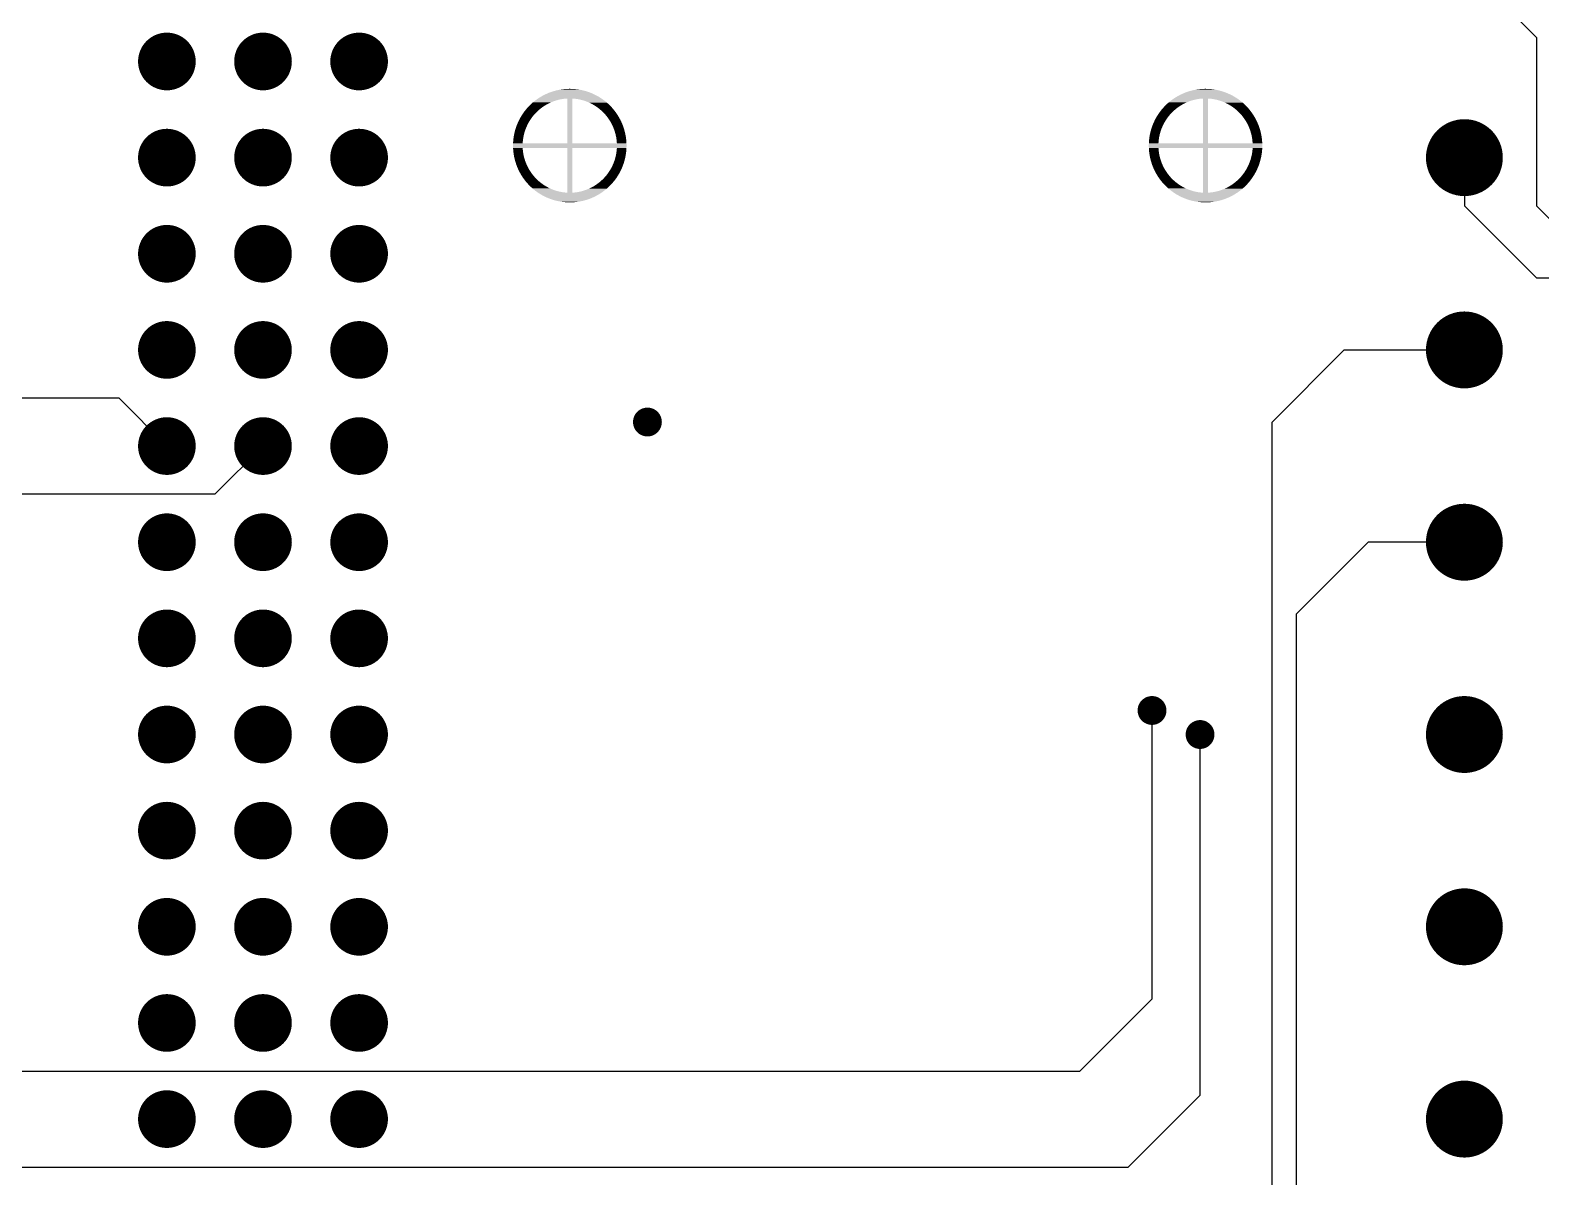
# Model space of a CAD drawing. Extents: x 295 to 953, y 10 to 290.
# Drawn here: x 576.49 to 616.41, y 129.77 to 160.06 of the extents above; entities that cross this region are included whole.
import ezdxf

# ---------------------------------------------------------------- set-up
doc = ezdxf.new("R2010")
doc.units = 0
doc.header["$LTSCALE"] = 5
doc.header["$MEASUREMENT"] = 0
doc.layers.get('0').update_dxf_attribs({"linetype": 'CONTINUOUS', "lineweight": 25})
doc.layers.add('DV-ABPB-A4_TOP', color=14, linetype='CONTINUOUS')

msp = doc.modelspace()

# ---------------------------------------------------------------- linework, layer by layer
at = {"color": 7}
for points, const_width in [([(579.719, 159.233, 1), (580.481, 159.233, 1)], 0.762), ([(582.259, 159.233, 1), (583.021, 159.233, 1)], 0.762), ([(584.799, 159.233, 1), (585.561, 159.233, 1)], 0.762), ([(613.882, 156.693, 1), (614.898, 156.693, 1)], 1.016), ([(579.719, 156.693, 1), (580.481, 156.693, 1)], 0.762), ([(582.259, 156.693, 1), (583.021, 156.693, 1)], 0.762), ([(584.799, 156.693, 1), (585.561, 156.693, 1)], 0.762), ([(579.719, 154.153, 1), (580.481, 154.153, 1)], 0.762), ([(582.259, 154.153, 1), (583.021, 154.153, 1)], 0.762), ([(584.799, 154.153, 1), (585.561, 154.153, 1)], 0.762), ([(613.882, 151.613, 1), (614.898, 151.613, 1)], 1.016), ([(579.719, 151.613, 1), (580.481, 151.613, 1)], 0.762), ([(582.259, 151.613, 1), (583.021, 151.613, 1)], 0.762), ([(584.799, 151.613, 1), (585.561, 151.613, 1)], 0.762), ([(579.719, 149.073, 1), (580.481, 149.073, 1)], 0.762), ([(582.259, 149.073, 1), (583.021, 149.073, 1)], 0.762), ([(584.799, 149.073, 1), (585.561, 149.073, 1)], 0.762), ([(592.609, 149.708, 1), (592.99, 149.708, 1)], 0.381), ([(613.882, 146.533, 1), (614.898, 146.533, 1)], 1.016), ([(579.719, 146.533, 1), (580.481, 146.533, 1)], 0.762), ([(582.259, 146.533, 1), (583.021, 146.533, 1)], 0.762), ([(584.799, 146.533, 1), (585.561, 146.533, 1)], 0.762), ([(579.719, 143.993, 1), (580.481, 143.993, 1)], 0.762), ([(582.259, 143.993, 1), (583.021, 143.993, 1)], 0.762), ([(584.799, 143.993, 1), (585.561, 143.993, 1)], 0.762), ([(579.719, 141.453, 1), (580.481, 141.453, 1)], 0.762), ([(582.259, 141.453, 1), (583.021, 141.453, 1)], 0.762), ([(584.799, 141.453, 1), (585.561, 141.453, 1)], 0.762), ([(605.944, 142.088, 1), (606.325, 142.088, 1)], 0.381), ([(613.882, 141.453, 1), (614.898, 141.453, 1)], 1.016), ([(607.214, 141.453, 1), (607.595, 141.453, 1)], 0.381), ([(579.719, 138.913, 1), (580.481, 138.913, 1)], 0.762), ([(582.259, 138.913, 1), (583.021, 138.913, 1)], 0.762), ([(584.799, 138.913, 1), (585.561, 138.913, 1)], 0.762), ([(613.882, 136.373, 1), (614.898, 136.373, 1)], 1.016), ([(579.719, 136.373, 1), (580.481, 136.373, 1)], 0.762), ([(582.259, 136.373, 1), (583.021, 136.373, 1)], 0.762), ([(584.799, 136.373, 1), (585.561, 136.373, 1)], 0.762), ([(579.719, 133.833, 1), (580.481, 133.833, 1)], 0.762), ([(582.259, 133.833, 1), (583.021, 133.833, 1)], 0.762), ([(584.799, 133.833, 1), (585.561, 133.833, 1)], 0.762), ([(613.882, 131.293, 1), (614.898, 131.293, 1)], 1.016), ([(579.719, 131.293, 1), (580.481, 131.293, 1)], 0.762), ([(582.259, 131.293, 1), (583.021, 131.293, 1)], 0.762), ([(584.799, 131.293, 1), (585.561, 131.293, 1)], 0.762)]:
    msp.add_lwpolyline(points, format="xyb", close=True, dxfattribs=dict(at, const_width=const_width))
for points in [[(590.455, 158.482), (590.492, 158.489), (591.038, 158.482), (591.004, 158.489)], [(590.492, 158.489), (590.51, 158.492), (591.004, 158.489), (590.984, 158.492)], [(590.51, 158.492), (590.547, 158.497), (590.984, 158.492), (590.95, 158.497)], [(590.547, 158.497), (590.564, 158.499), (590.95, 158.497), (590.928, 158.499)], [(590.564, 158.499), (590.602, 158.503), (590.928, 158.499), (590.895, 158.503)], [(590.602, 158.503), (590.619, 158.505), (590.895, 158.503), (590.873, 158.505)], [(590.619, 158.505), (590.658, 158.508), (590.873, 158.505), (590.84, 158.508)], [(590.658, 158.508), (590.674, 158.509), (590.84, 158.508), (590.815, 158.509)], [(590.674, 158.509), (590.718, 158.51), (590.815, 158.509), (590.785, 158.51)], [(590.718, 158.51), (590.729, 158.511), (590.785, 158.51), (590.729, 158.511)], [(607.257, 158.482), (607.294, 158.489), (607.84, 158.482), (607.806, 158.489)], [(607.294, 158.489), (607.312, 158.492), (607.806, 158.489), (607.786, 158.492)], [(607.312, 158.492), (607.349, 158.497), (607.786, 158.492), (607.752, 158.497)], [(607.349, 158.497), (607.366, 158.499), (607.752, 158.497), (607.731, 158.499)], [(607.366, 158.499), (607.404, 158.503), (607.731, 158.499), (607.697, 158.503)], [(607.404, 158.503), (607.421, 158.505), (607.697, 158.503), (607.675, 158.505)], [(607.421, 158.505), (607.461, 158.508), (607.675, 158.505), (607.642, 158.508)], [(607.461, 158.508), (607.476, 158.509), (607.642, 158.508), (607.617, 158.509)], [(607.476, 158.509), (607.52, 158.51), (607.617, 158.509), (607.587, 158.51)], [(607.52, 158.51), (607.532, 158.511), (607.587, 158.51), (607.532, 158.511)], [(589.698, 158.082), (589.724, 158.107), (590.112, 158.082), (590.155, 158.107)], [(589.724, 158.107), (589.727, 158.11), (590.155, 158.107), (590.161, 158.11)], [(589.727, 158.11), (589.749, 158.13), (590.161, 158.11), (590.2, 158.13)], [(589.749, 158.13), (589.768, 158.147), (590.2, 158.13), (590.237, 158.147)], [(589.768, 158.147), (589.773, 158.151), (590.237, 158.147), (590.246, 158.151)], [(589.773, 158.151), (589.797, 158.171), (590.246, 158.151), (590.292, 158.171)], [(589.797, 158.171), (589.811, 158.182), (590.292, 158.171), (590.324, 158.182)], [(589.811, 158.182), (589.818, 158.188), (590.324, 158.182), (590.339, 158.188)], [(589.818, 158.188), (589.838, 158.203), (590.339, 158.188), (590.387, 158.203)], [(589.838, 158.203), (589.854, 158.216), (590.387, 158.203), (590.432, 158.216)], [(589.854, 158.216), (589.856, 158.217), (590.432, 158.216), (590.436, 158.217)], [(589.856, 158.217), (589.872, 158.229), (590.436, 158.217), (590.485, 158.229)], [(589.872, 158.229), (589.886, 158.238), (590.485, 158.229), (590.534, 158.238)], [(589.886, 158.238), (589.896, 158.246), (590.534, 158.238), (590.584, 158.246)], [(589.896, 158.246), (589.899, 158.248), (590.584, 158.246), (590.602, 158.248)], [(589.899, 158.248), (589.905, 158.251), (590.602, 158.248), (590.634, 158.251)], [(589.905, 158.251), (589.91, 158.255), (590.634, 158.251), (590.684, 158.255)], [(589.91, 158.255), (589.93, 158.268), (591.584, 158.255), (591.566, 158.268)], [(589.93, 158.268), (589.946, 158.278), (591.566, 158.268), (591.549, 158.278)], [(589.946, 158.278), (589.976, 158.297), (591.549, 158.278), (591.519, 158.297)], [(589.976, 158.297), (589.993, 158.307), (591.519, 158.297), (591.502, 158.307)], [(589.993, 158.307), (590.024, 158.325), (591.502, 158.307), (591.471, 158.325)], [(590.024, 158.325), (590.041, 158.334), (591.471, 158.325), (591.453, 158.334)], [(590.041, 158.334), (590.073, 158.35), (591.453, 158.334), (591.422, 158.35)], [(590.073, 158.35), (590.09, 158.359), (591.422, 158.35), (591.404, 158.359)], [(590.09, 158.359), (590.123, 158.374), (591.404, 158.359), (591.372, 158.374)], [(590.123, 158.374), (590.14, 158.382), (591.372, 158.374), (591.354, 158.382)], [(590.14, 158.382), (590.174, 158.396), (591.354, 158.382), (591.322, 158.396)], [(590.174, 158.396), (590.191, 158.404), (591.322, 158.396), (591.303, 158.404)], [(590.191, 158.404), (590.225, 158.417), (591.303, 158.404), (591.27, 158.417)], [(590.225, 158.417), (590.243, 158.423), (591.27, 158.417), (591.251, 158.423)], [(590.243, 158.423), (590.277, 158.435), (591.251, 158.423), (591.218, 158.435)], [(590.277, 158.435), (590.295, 158.441), (591.218, 158.435), (591.199, 158.441)], [(590.295, 158.441), (590.33, 158.451), (591.199, 158.441), (591.166, 158.451)], [(590.33, 158.451), (590.348, 158.456), (591.166, 158.451), (591.146, 158.456)], [(590.348, 158.456), (590.383, 158.466), (591.146, 158.456), (591.112, 158.466)], [(590.383, 158.466), (590.401, 158.47), (591.112, 158.466), (591.092, 158.47)], [(590.401, 158.47), (590.437, 158.478), (591.092, 158.47), (591.058, 158.478)], [(590.437, 158.478), (590.455, 158.482), (591.058, 158.478), (591.038, 158.482)], [(590.684, 157.074), (590.684, 158.255), (590.811, 157.074), (590.811, 158.255)], [(590.829, 158.254), (590.811, 158.255), (591.586, 158.254), (591.584, 158.255)], [(590.88, 158.25), (590.829, 158.254), (591.592, 158.25), (591.586, 158.254)], [(590.929, 158.243), (590.88, 158.25), (591.602, 158.243), (591.592, 158.25)], [(590.967, 158.237), (590.929, 158.243), (591.611, 158.237), (591.602, 158.243)], [(590.979, 158.235), (590.967, 158.237), (591.614, 158.235), (591.611, 158.237)], [(591.028, 158.225), (590.979, 158.235), (591.628, 158.225), (591.614, 158.235)], [(591.077, 158.212), (591.028, 158.225), (591.645, 158.212), (591.628, 158.225)], [(591.104, 158.204), (591.077, 158.212), (591.656, 158.204), (591.645, 158.212)], [(591.125, 158.198), (591.104, 158.204), (591.664, 158.198), (591.656, 158.204)], [(591.173, 158.182), (591.125, 158.198), (591.684, 158.182), (591.664, 158.198)], [(591.203, 158.17), (591.173, 158.182), (591.699, 158.17), (591.684, 158.182)], [(591.22, 158.164), (591.203, 158.17), (591.707, 158.164), (591.699, 158.17)], [(591.266, 158.144), (591.22, 158.164), (591.73, 158.144), (591.707, 158.164)], [(591.285, 158.134), (591.266, 158.144), (591.741, 158.134), (591.73, 158.144)], [(591.311, 158.122), (591.285, 158.134), (591.755, 158.122), (591.741, 158.134)], [(591.356, 158.098), (591.311, 158.122), (591.781, 158.098), (591.755, 158.122)], [(591.358, 158.097), (591.356, 158.098), (591.782, 158.097), (591.781, 158.098)], [(591.399, 158.073), (591.358, 158.097), (591.806, 158.073), (591.782, 158.097)], [(606.5, 158.082), (606.526, 158.107), (606.914, 158.082), (606.957, 158.107)], [(606.526, 158.107), (606.529, 158.11), (606.957, 158.107), (606.964, 158.11)], [(606.529, 158.11), (606.551, 158.13), (606.964, 158.11), (607.002, 158.13)], [(606.551, 158.13), (606.57, 158.147), (607.002, 158.13), (607.039, 158.147)], [(606.57, 158.147), (606.575, 158.151), (607.039, 158.147), (607.048, 158.151)], [(606.575, 158.151), (606.599, 158.171), (607.048, 158.151), (607.094, 158.171)], [(606.599, 158.171), (606.613, 158.182), (607.094, 158.171), (607.126, 158.182)], [(606.613, 158.182), (606.62, 158.188), (607.126, 158.182), (607.141, 158.188)], [(606.62, 158.188), (606.64, 158.203), (607.141, 158.188), (607.189, 158.203)], [(606.64, 158.203), (606.657, 158.216), (607.189, 158.203), (607.234, 158.216)], [(606.657, 158.216), (606.658, 158.217), (607.234, 158.216), (607.238, 158.217)], [(606.658, 158.217), (606.674, 158.229), (607.238, 158.217), (607.287, 158.229)], [(606.674, 158.229), (606.688, 158.238), (607.287, 158.229), (607.336, 158.238)], [(606.688, 158.238), (606.699, 158.246), (607.336, 158.238), (607.386, 158.246)], [(606.699, 158.246), (606.702, 158.248), (607.386, 158.246), (607.404, 158.248)], [(606.702, 158.248), (606.707, 158.251), (607.404, 158.248), (607.436, 158.251)], [(606.707, 158.251), (606.712, 158.255), (607.436, 158.251), (607.486, 158.255)], [(606.712, 158.255), (606.732, 158.268), (608.387, 158.255), (608.368, 158.268)], [(606.732, 158.268), (606.748, 158.278), (608.368, 158.268), (608.351, 158.278)], [(606.748, 158.278), (606.779, 158.297), (608.351, 158.278), (608.321, 158.297)], [(606.779, 158.297), (606.795, 158.307), (608.321, 158.297), (608.304, 158.307)], [(606.795, 158.307), (606.826, 158.325), (608.304, 158.307), (608.273, 158.325)], [(606.826, 158.325), (606.843, 158.334), (608.273, 158.325), (608.255, 158.334)], [(606.843, 158.334), (606.875, 158.35), (608.255, 158.334), (608.224, 158.35)], [(606.875, 158.35), (606.892, 158.359), (608.224, 158.35), (608.206, 158.359)], [(606.892, 158.359), (606.925, 158.374), (608.206, 158.359), (608.174, 158.374)], [(606.925, 158.374), (606.942, 158.382), (608.174, 158.374), (608.156, 158.382)], [(606.942, 158.382), (606.976, 158.396), (608.156, 158.382), (608.124, 158.396)], [(606.976, 158.396), (606.993, 158.404), (608.124, 158.396), (608.105, 158.404)], [(606.993, 158.404), (607.027, 158.417), (608.105, 158.404), (608.072, 158.417)], [(607.027, 158.417), (607.045, 158.423), (608.072, 158.417), (608.054, 158.423)], [(607.045, 158.423), (607.079, 158.435), (608.054, 158.423), (608.02, 158.435)], [(607.079, 158.435), (607.097, 158.441), (608.02, 158.435), (608.001, 158.441)], [(607.097, 158.441), (607.132, 158.451), (608.001, 158.441), (607.968, 158.451)], [(607.132, 158.451), (607.15, 158.456), (607.968, 158.451), (607.948, 158.456)], [(607.15, 158.456), (607.186, 158.466), (607.948, 158.456), (607.914, 158.466)], [(607.186, 158.466), (607.203, 158.47), (607.914, 158.466), (607.894, 158.47)], [(607.203, 158.47), (607.24, 158.478), (607.894, 158.47), (607.861, 158.478)], [(607.24, 158.478), (607.257, 158.482), (607.861, 158.478), (607.84, 158.482)], [(607.486, 157.074), (607.486, 158.255), (607.613, 157.074), (607.613, 158.255)], [(607.632, 158.254), (607.613, 158.255), (608.388, 158.254), (608.387, 158.255)], [(607.682, 158.25), (607.632, 158.254), (608.395, 158.25), (608.388, 158.254)], [(607.732, 158.243), (607.682, 158.25), (608.404, 158.243), (608.395, 158.25)], [(607.77, 158.237), (607.732, 158.243), (608.413, 158.237), (608.404, 158.243)], [(607.781, 158.235), (607.77, 158.237), (608.416, 158.235), (608.413, 158.237)], [(607.83, 158.225), (607.781, 158.235), (608.43, 158.225), (608.416, 158.235)], [(607.879, 158.212), (607.83, 158.225), (608.447, 158.212), (608.43, 158.225)], [(607.906, 158.204), (607.879, 158.212), (608.458, 158.204), (608.447, 158.212)], [(607.927, 158.198), (607.906, 158.204), (608.466, 158.198), (608.458, 158.204)], [(607.975, 158.182), (607.927, 158.198), (608.486, 158.182), (608.466, 158.198)], [(608.005, 158.17), (607.975, 158.182), (608.501, 158.17), (608.486, 158.182)], [(608.022, 158.164), (608.005, 158.17), (608.509, 158.164), (608.501, 158.17)], [(608.068, 158.144), (608.022, 158.164), (608.532, 158.144), (608.509, 158.164)], [(608.087, 158.134), (608.068, 158.144), (608.543, 158.134), (608.532, 158.144)], [(608.113, 158.122), (608.087, 158.134), (608.557, 158.122), (608.543, 158.134)], [(608.158, 158.098), (608.113, 158.122), (608.583, 158.098), (608.557, 158.122)], [(608.16, 158.097), (608.158, 158.098), (608.584, 158.097), (608.583, 158.098)], [(608.201, 158.073), (608.16, 158.097), (608.608, 158.073), (608.584, 158.097)], [(589.4, 157.669), (589.418, 157.705), (589.69, 157.669), (589.713, 157.705)], [(589.418, 157.705), (589.425, 157.719), (589.713, 157.705), (589.722, 157.719)], [(589.425, 157.719), (589.44, 157.746), (589.722, 157.719), (589.742, 157.746)], [(589.44, 157.746), (589.452, 157.767), (589.742, 157.746), (589.757, 157.767)], [(589.452, 157.767), (589.464, 157.786), (589.757, 157.767), (589.772, 157.786)], [(589.464, 157.786), (589.481, 157.814), (589.772, 157.786), (589.795, 157.814)], [(589.481, 157.814), (589.488, 157.825), (589.795, 157.814), (589.804, 157.825)], [(589.488, 157.825), (589.511, 157.86), (589.804, 157.825), (589.836, 157.86)], [(589.511, 157.86), (589.513, 157.862), (589.836, 157.86), (589.838, 157.862)], [(589.513, 157.862), (589.538, 157.898), (589.838, 157.862), (589.873, 157.898)], [(589.538, 157.898), (589.543, 157.905), (589.873, 157.898), (589.88, 157.905)], [(589.543, 157.905), (589.565, 157.933), (589.88, 157.905), (589.91, 157.933)], [(589.565, 157.933), (589.577, 157.949), (589.91, 157.933), (589.928, 157.949)], [(589.577, 157.949), (589.591, 157.966), (589.928, 157.949), (589.947, 157.966)], [(589.591, 157.966), (589.612, 157.991), (589.947, 157.966), (589.979, 157.991)], [(589.612, 157.991), (589.618, 157.997), (589.979, 157.991), (589.987, 157.997)], [(589.618, 157.997), (589.645, 158.027), (589.987, 157.997), (590.027, 158.027)], [(589.645, 158.027), (589.649, 158.032), (590.027, 158.027), (590.034, 158.032)], [(589.649, 158.032), (589.672, 158.056), (590.034, 158.032), (590.069, 158.056)], [(589.672, 158.056), (589.687, 158.072), (590.069, 158.056), (590.095, 158.072)], [(589.687, 158.072), (589.698, 158.082), (590.095, 158.072), (590.112, 158.082)], [(591.422, 158.058), (591.399, 158.073), (591.821, 158.058), (591.806, 158.073)], [(591.441, 158.045), (591.422, 158.058), (591.833, 158.045), (591.821, 158.058)], [(591.481, 158.018), (591.441, 158.045), (591.859, 158.018), (591.833, 158.045)], [(591.483, 158.017), (591.481, 158.018), (591.86, 158.017), (591.859, 158.018)], [(591.523, 157.986), (591.483, 158.017), (591.887, 157.986), (591.86, 158.017)], [(591.534, 157.976), (591.523, 157.986), (591.895, 157.976), (591.887, 157.986)], [(591.561, 157.954), (591.534, 157.976), (591.913, 157.954), (591.895, 157.976)], [(591.584, 157.933), (591.561, 157.954), (591.93, 157.933), (591.913, 157.954)], [(591.599, 157.92), (591.584, 157.933), (591.94, 157.92), (591.93, 157.933)], [(591.631, 157.889), (591.599, 157.92), (591.963, 157.889), (591.94, 157.92)], [(591.635, 157.885), (591.631, 157.889), (591.966, 157.885), (591.963, 157.889)], [(591.669, 157.849), (591.635, 157.885), (591.991, 157.849), (591.966, 157.885)], [(591.674, 157.844), (591.669, 157.849), (591.995, 157.844), (591.991, 157.849)], [(591.703, 157.811), (591.674, 157.844), (592.016, 157.811), (591.995, 157.844)], [(591.713, 157.797), (591.703, 157.811), (592.024, 157.797), (592.016, 157.811)], [(591.734, 157.771), (591.713, 157.797), (592.04, 157.771), (592.024, 157.797)], [(591.75, 157.75), (591.734, 157.771), (592.052, 157.75), (592.04, 157.771)], [(591.764, 157.731), (591.75, 157.75), (592.063, 157.731), (592.052, 157.75)], [(591.784, 157.701), (591.764, 157.731), (592.079, 157.701), (592.063, 157.731)], [(591.792, 157.689), (591.784, 157.701), (592.085, 157.689), (592.079, 157.701)], [(591.815, 157.652), (591.792, 157.689), (592.103, 157.652), (592.085, 157.689)], [(606.202, 157.669), (606.22, 157.705), (606.492, 157.669), (606.515, 157.705)], [(606.22, 157.705), (606.227, 157.719), (606.515, 157.705), (606.524, 157.719)], [(606.227, 157.719), (606.243, 157.746), (606.524, 157.719), (606.544, 157.746)], [(606.243, 157.746), (606.254, 157.767), (606.544, 157.746), (606.559, 157.767)], [(606.254, 157.767), (606.266, 157.786), (606.559, 157.767), (606.574, 157.786)], [(606.266, 157.786), (606.283, 157.814), (606.574, 157.786), (606.597, 157.814)], [(606.283, 157.814), (606.29, 157.825), (606.597, 157.814), (606.606, 157.825)], [(606.29, 157.825), (606.313, 157.86), (606.606, 157.825), (606.638, 157.86)], [(606.313, 157.86), (606.315, 157.862), (606.638, 157.86), (606.64, 157.862)], [(606.315, 157.862), (606.341, 157.898), (606.64, 157.862), (606.675, 157.898)], [(606.341, 157.898), (606.345, 157.905), (606.675, 157.898), (606.682, 157.905)], [(606.345, 157.905), (606.367, 157.933), (606.682, 157.905), (606.712, 157.933)], [(606.367, 157.933), (606.379, 157.949), (606.712, 157.933), (606.73, 157.949)], [(606.379, 157.949), (606.393, 157.966), (606.73, 157.949), (606.75, 157.966)], [(606.393, 157.966), (606.414, 157.991), (606.75, 157.966), (606.781, 157.991)], [(606.414, 157.991), (606.42, 157.997), (606.781, 157.991), (606.789, 157.997)], [(606.42, 157.997), (606.447, 158.027), (606.789, 157.997), (606.829, 158.027)], [(606.447, 158.027), (606.451, 158.032), (606.829, 158.027), (606.836, 158.032)], [(606.451, 158.032), (606.474, 158.056), (606.836, 158.032), (606.871, 158.056)], [(606.474, 158.056), (606.489, 158.072), (606.871, 158.056), (606.897, 158.072)], [(606.489, 158.072), (606.5, 158.082), (606.897, 158.072), (606.914, 158.082)], [(608.224, 158.058), (608.201, 158.073), (608.623, 158.058), (608.608, 158.073)], [(608.244, 158.045), (608.224, 158.058), (608.635, 158.045), (608.623, 158.058)], [(608.283, 158.018), (608.244, 158.045), (608.661, 158.018), (608.635, 158.045)], [(608.285, 158.017), (608.283, 158.018), (608.662, 158.017), (608.661, 158.018)], [(608.325, 157.986), (608.285, 158.017), (608.689, 157.986), (608.662, 158.017)], [(608.337, 157.976), (608.325, 157.986), (608.697, 157.976), (608.689, 157.986)], [(608.364, 157.954), (608.337, 157.976), (608.715, 157.954), (608.697, 157.976)], [(608.386, 157.933), (608.364, 157.954), (608.732, 157.933), (608.715, 157.954)], [(608.401, 157.92), (608.386, 157.933), (608.742, 157.92), (608.732, 157.933)], [(608.433, 157.889), (608.401, 157.92), (608.765, 157.889), (608.742, 157.92)], [(608.437, 157.885), (608.433, 157.889), (608.768, 157.885), (608.765, 157.889)], [(608.472, 157.849), (608.437, 157.885), (608.793, 157.849), (608.768, 157.885)], [(608.476, 157.844), (608.472, 157.849), (608.797, 157.844), (608.793, 157.849)], [(608.505, 157.811), (608.476, 157.844), (608.818, 157.811), (608.797, 157.844)], [(608.515, 157.797), (608.505, 157.811), (608.826, 157.797), (608.818, 157.811)], [(608.536, 157.771), (608.515, 157.797), (608.842, 157.771), (608.826, 157.797)], [(608.552, 157.75), (608.536, 157.771), (608.855, 157.75), (608.842, 157.771)], [(608.566, 157.731), (608.552, 157.75), (608.865, 157.731), (608.855, 157.75)], [(608.586, 157.701), (608.566, 157.731), (608.881, 157.701), (608.865, 157.731)], [(608.594, 157.689), (608.586, 157.701), (608.887, 157.689), (608.881, 157.701)], [(608.618, 157.652), (608.594, 157.689), (608.905, 157.652), (608.887, 157.689)], [(589.267, 157.25), (589.274, 157.292), (589.525, 157.25), (589.534, 157.292)], [(589.274, 157.292), (589.277, 157.304), (589.534, 157.292), (589.537, 157.304)], [(589.277, 157.304), (589.284, 157.341), (589.537, 157.304), (589.546, 157.341)], [(589.284, 157.341), (589.288, 157.358), (589.546, 157.341), (589.551, 157.358)], [(589.288, 157.358), (589.296, 157.389), (589.551, 157.358), (589.56, 157.389)], [(589.296, 157.389), (589.302, 157.412), (589.56, 157.389), (589.568, 157.412)], [(589.302, 157.412), (589.309, 157.436), (589.568, 157.412), (589.576, 157.436)], [(589.309, 157.436), (589.318, 157.465), (589.576, 157.436), (589.587, 157.465)], [(589.318, 157.465), (589.324, 157.483), (589.587, 157.465), (589.595, 157.483)], [(589.324, 157.483), (589.335, 157.517), (589.595, 157.483), (589.609, 157.517)], [(589.335, 157.517), (589.34, 157.529), (589.609, 157.517), (589.615, 157.529)], [(589.34, 157.529), (589.355, 157.569), (589.615, 157.529), (589.633, 157.569)], [(589.355, 157.569), (589.358, 157.575), (589.633, 157.569), (589.636, 157.575)], [(589.358, 157.575), (589.376, 157.619), (589.636, 157.575), (589.66, 157.619)], [(589.377, 157.619), (589.397, 157.663), (589.66, 157.619), (589.686, 157.663)], [(589.397, 157.663), (589.4, 157.669), (589.686, 157.663), (589.69, 157.669)], [(591.819, 157.647), (591.815, 157.652), (592.106, 157.647), (592.103, 157.652)], [(591.844, 157.603), (591.819, 157.647), (592.125, 157.603), (592.106, 157.647)], [(591.844, 157.602), (591.844, 157.603), (592.126, 157.602), (592.125, 157.603)], [(591.867, 157.558), (591.844, 157.602), (592.144, 157.558), (592.126, 157.602)], [(591.87, 157.55), (591.867, 157.558), (592.147, 157.55), (592.144, 157.558)], [(591.888, 157.513), (591.87, 157.55), (592.161, 157.513), (592.147, 157.55)], [(591.894, 157.499), (591.888, 157.513), (592.166, 157.499), (592.161, 157.513)], [(591.907, 157.466), (591.894, 157.499), (592.176, 157.466), (592.166, 157.499)], [(591.914, 157.446), (591.907, 157.466), (592.183, 157.446), (592.176, 157.466)], [(591.925, 157.419), (591.914, 157.446), (592.19, 157.419), (592.183, 157.446)], [(591.933, 157.393), (591.925, 157.419), (592.198, 157.393), (592.19, 157.419)], [(591.94, 157.371), (591.933, 157.393), (592.203, 157.371), (592.198, 157.393)], [(591.949, 157.339), (591.94, 157.371), (592.211, 157.339), (592.203, 157.371)], [(591.954, 157.323), (591.949, 157.339), (592.214, 157.323), (592.211, 157.339)], [(591.962, 157.285), (591.954, 157.323), (592.222, 157.285), (592.214, 157.323)], [(606.069, 157.25), (606.076, 157.292), (606.327, 157.25), (606.336, 157.292)], [(606.076, 157.292), (606.079, 157.304), (606.336, 157.292), (606.339, 157.304)], [(606.079, 157.304), (606.087, 157.341), (606.339, 157.304), (606.348, 157.341)], [(606.087, 157.341), (606.09, 157.358), (606.348, 157.341), (606.353, 157.358)], [(606.09, 157.358), (606.098, 157.389), (606.353, 157.358), (606.362, 157.389)], [(606.098, 157.389), (606.104, 157.412), (606.362, 157.389), (606.37, 157.412)], [(606.104, 157.412), (606.112, 157.436), (606.37, 157.412), (606.379, 157.436)], [(606.112, 157.436), (606.12, 157.465), (606.379, 157.436), (606.389, 157.465)], [(606.12, 157.465), (606.126, 157.483), (606.389, 157.465), (606.397, 157.483)], [(606.126, 157.483), (606.138, 157.517), (606.397, 157.483), (606.411, 157.517)], [(606.138, 157.517), (606.142, 157.529), (606.411, 157.517), (606.417, 157.529)], [(606.142, 157.529), (606.157, 157.569), (606.417, 157.529), (606.436, 157.569)], [(606.157, 157.569), (606.16, 157.575), (606.436, 157.569), (606.439, 157.575)], [(606.16, 157.575), (606.179, 157.619), (606.439, 157.575), (606.462, 157.619)], [(606.179, 157.619), (606.199, 157.663), (606.462, 157.619), (606.488, 157.663)], [(606.199, 157.663), (606.202, 157.669), (606.488, 157.663), (606.492, 157.669)], [(608.621, 157.647), (608.618, 157.652), (608.908, 157.647), (608.905, 157.652)], [(608.646, 157.603), (608.621, 157.647), (608.928, 157.603), (608.908, 157.647)], [(608.646, 157.602), (608.646, 157.603), (608.928, 157.602), (608.928, 157.603)], [(608.669, 157.558), (608.646, 157.602), (608.946, 157.558), (608.928, 157.602)], [(608.672, 157.55), (608.669, 157.558), (608.949, 157.55), (608.946, 157.558)], [(608.69, 157.513), (608.672, 157.55), (608.963, 157.513), (608.949, 157.55)], [(608.696, 157.499), (608.69, 157.513), (608.968, 157.499), (608.963, 157.513)], [(608.709, 157.466), (608.696, 157.499), (608.978, 157.466), (608.968, 157.499)], [(608.717, 157.446), (608.709, 157.466), (608.985, 157.446), (608.978, 157.466)], [(608.727, 157.419), (608.717, 157.446), (608.993, 157.419), (608.985, 157.446)], [(608.735, 157.393), (608.727, 157.419), (609, 157.393), (608.993, 157.419)], [(608.742, 157.371), (608.735, 157.393), (609.005, 157.371), (609, 157.393)], [(608.751, 157.339), (608.742, 157.371), (609.013, 157.339), (609.005, 157.371)], [(608.756, 157.323), (608.751, 157.339), (609.016, 157.323), (609.013, 157.339)], [(608.765, 157.285), (608.756, 157.323), (609.024, 157.285), (609.016, 157.323)], [(589.248, 157.03), (589.249, 157.066), (592.247, 157.03), (592.246, 157.066)], [(589.248, 157.011), (589.248, 157.03), (592.247, 157.011), (592.247, 157.03)], [(589.248, 156.991), (589.248, 157.011), (592.247, 156.991), (592.247, 157.011)], [(589.249, 156.956), (589.248, 156.991), (592.246, 156.956), (592.247, 156.991)], [(589.249, 157.085), (589.25, 157.093), (589.504, 157.085), (589.504, 157.093)], [(589.249, 157.074), (589.249, 157.085), (589.503, 157.074), (589.504, 157.085)], [(589.249, 157.066), (589.249, 157.074), (592.246, 157.066), (592.246, 157.074)], [(589.249, 156.947), (589.249, 156.956), (592.246, 156.947), (592.246, 156.956)], [(589.252, 156.9), (589.249, 156.947), (589.506, 156.9), (589.503, 156.947)], [(589.25, 157.093), (589.253, 157.14), (589.504, 157.093), (589.508, 157.14)], [(589.252, 156.897), (589.252, 156.9), (589.507, 156.897), (589.506, 156.9)], [(589.256, 156.847), (589.252, 156.897), (589.512, 156.847), (589.507, 156.897)], [(589.253, 157.143), (589.259, 157.193), (589.509, 157.143), (589.515, 157.193)], [(589.253, 157.14), (589.253, 157.143), (589.508, 157.14), (589.509, 157.143)], [(589.259, 157.195), (589.266, 157.242), (589.515, 157.195), (589.523, 157.242)], [(589.259, 157.193), (589.259, 157.195), (589.515, 157.193), (589.515, 157.195)], [(589.266, 157.242), (589.267, 157.25), (589.523, 157.242), (589.525, 157.25)], [(590.684, 155.767), (590.684, 156.947), (590.811, 155.767), (590.811, 156.947)], [(591.965, 157.274), (591.962, 157.285), (592.224, 157.274), (592.222, 157.285)], [(591.974, 157.231), (591.965, 157.274), (592.231, 157.231), (592.224, 157.274)], [(591.975, 157.224), (591.974, 157.231), (592.232, 157.224), (592.231, 157.231)], [(591.982, 157.176), (591.975, 157.224), (592.238, 157.176), (592.232, 157.224)], [(591.982, 157.174), (591.982, 157.176), (592.238, 157.174), (592.238, 157.176)], [(591.988, 157.124), (591.982, 157.174), (592.243, 157.124), (592.238, 157.174)], [(591.986, 156.881), (591.991, 156.929), (592.242, 156.881), (592.245, 156.929)], [(591.988, 157.121), (591.988, 157.124), (592.243, 157.121), (592.243, 157.124)], [(591.992, 157.074), (591.988, 157.121), (592.246, 157.074), (592.243, 157.121)], [(591.991, 156.936), (591.992, 156.947), (592.245, 156.936), (592.246, 156.947)], [(591.991, 156.929), (591.991, 156.936), (592.245, 156.929), (592.245, 156.936)], [(606.05, 157.03), (606.051, 157.066), (609.049, 157.03), (609.048, 157.066)], [(606.05, 157.011), (606.05, 157.03), (609.049, 157.011), (609.049, 157.03)], [(606.05, 156.991), (606.05, 157.011), (609.049, 156.991), (609.049, 157.011)], [(606.051, 156.956), (606.05, 156.991), (609.048, 156.956), (609.049, 156.991)], [(606.051, 157.085), (606.052, 157.093), (606.306, 157.085), (606.306, 157.093)], [(606.051, 157.074), (606.051, 157.085), (606.305, 157.074), (606.306, 157.085)], [(606.051, 157.066), (606.051, 157.074), (609.048, 157.066), (609.048, 157.074)], [(606.051, 156.947), (606.051, 156.956), (609.048, 156.947), (609.048, 156.956)], [(606.054, 156.9), (606.051, 156.947), (606.309, 156.9), (606.305, 156.947)], [(606.052, 157.093), (606.055, 157.14), (606.306, 157.093), (606.31, 157.14)], [(606.054, 156.897), (606.054, 156.9), (606.309, 156.897), (606.309, 156.9)], [(606.059, 156.847), (606.054, 156.897), (606.314, 156.847), (606.309, 156.897)], [(606.055, 157.143), (606.061, 157.193), (606.311, 157.143), (606.317, 157.193)], [(606.055, 157.14), (606.055, 157.143), (606.31, 157.14), (606.311, 157.143)], [(606.061, 157.195), (606.068, 157.242), (606.317, 157.195), (606.325, 157.242)], [(606.061, 157.193), (606.061, 157.195), (606.317, 157.193), (606.317, 157.195)], [(606.068, 157.242), (606.069, 157.25), (606.325, 157.242), (606.327, 157.25)], [(607.486, 155.767), (607.486, 156.947), (607.613, 155.767), (607.613, 156.947)], [(608.767, 157.274), (608.765, 157.285), (609.026, 157.274), (609.024, 157.285)], [(608.776, 157.231), (608.767, 157.274), (609.033, 157.231), (609.026, 157.274)], [(608.777, 157.224), (608.776, 157.231), (609.034, 157.224), (609.033, 157.231)], [(608.784, 157.176), (608.777, 157.224), (609.04, 157.176), (609.034, 157.224)], [(608.785, 157.174), (608.784, 157.176), (609.04, 157.174), (609.04, 157.176)], [(608.79, 157.124), (608.785, 157.174), (609.045, 157.124), (609.04, 157.174)], [(608.789, 156.881), (608.793, 156.929), (609.044, 156.881), (609.047, 156.929)], [(608.79, 157.121), (608.79, 157.124), (609.045, 157.121), (609.045, 157.124)], [(608.794, 157.074), (608.79, 157.121), (609.048, 157.074), (609.045, 157.121)], [(608.793, 156.936), (608.794, 156.947), (609.047, 156.936), (609.048, 156.947)], [(608.793, 156.929), (608.793, 156.936), (609.047, 156.929), (609.047, 156.936)], [(589.257, 156.846), (589.256, 156.847), (589.513, 156.846), (589.512, 156.847)], [(589.263, 156.797), (589.257, 156.846), (589.52, 156.797), (589.513, 156.846)], [(589.264, 156.791), (589.263, 156.797), (589.521, 156.791), (589.52, 156.797)], [(589.271, 156.748), (589.264, 156.791), (589.53, 156.748), (589.521, 156.791)], [(589.273, 156.736), (589.271, 156.748), (589.532, 156.736), (589.53, 156.748)], [(589.28, 156.699), (589.273, 156.736), (589.541, 156.699), (589.532, 156.736)], [(589.284, 156.682), (589.28, 156.699), (589.546, 156.682), (589.541, 156.699)], [(589.292, 156.651), (589.284, 156.682), (589.555, 156.651), (589.546, 156.682)], [(589.297, 156.629), (589.292, 156.651), (589.562, 156.629), (589.555, 156.651)], [(589.304, 156.603), (589.297, 156.629), (589.57, 156.603), (589.562, 156.629)], [(589.312, 156.576), (589.304, 156.603), (589.58, 156.576), (589.57, 156.603)], [(589.319, 156.556), (589.312, 156.576), (589.588, 156.556), (589.58, 156.576)], [(589.329, 156.523), (589.319, 156.556), (589.601, 156.523), (589.588, 156.556)], [(589.334, 156.509), (589.329, 156.523), (589.607, 156.509), (589.601, 156.523)], [(589.348, 156.471), (589.334, 156.509), (589.625, 156.471), (589.607, 156.509)], [(591.861, 156.453), (591.88, 156.492), (592.14, 156.453), (592.155, 156.492)], [(591.88, 156.492), (591.886, 156.505), (592.155, 156.492), (592.159, 156.505)], [(591.886, 156.505), (591.9, 156.538), (592.159, 156.505), (592.171, 156.538)], [(591.9, 156.538), (591.907, 156.557), (592.171, 156.538), (592.177, 156.557)], [(591.907, 156.557), (591.918, 156.585), (592.177, 156.557), (592.185, 156.585)], [(591.918, 156.585), (591.927, 156.61), (592.185, 156.585), (592.193, 156.61)], [(591.927, 156.61), (591.935, 156.633), (592.193, 156.61), (592.199, 156.633)], [(591.935, 156.633), (591.944, 156.663), (592.199, 156.633), (592.206, 156.663)], [(591.944, 156.663), (591.949, 156.681), (592.206, 156.663), (592.21, 156.681)], [(591.949, 156.681), (591.958, 156.717), (592.21, 156.681), (592.218, 156.717)], [(591.958, 156.717), (591.961, 156.73), (592.218, 156.717), (592.221, 156.73)], [(591.961, 156.73), (591.97, 156.772), (592.221, 156.73), (592.228, 156.772)], [(591.97, 156.772), (591.972, 156.779), (592.228, 156.772), (592.229, 156.779)], [(591.972, 156.779), (591.979, 156.826), (592.229, 156.779), (592.236, 156.826)], [(591.979, 156.826), (591.98, 156.829), (592.236, 156.826), (592.236, 156.829)], [(591.98, 156.829), (591.986, 156.879), (592.236, 156.829), (592.241, 156.879)], [(591.986, 156.879), (591.986, 156.881), (592.241, 156.879), (592.242, 156.881)], [(606.059, 156.846), (606.059, 156.847), (606.315, 156.846), (606.314, 156.847)], [(606.065, 156.797), (606.059, 156.846), (606.322, 156.797), (606.315, 156.846)], [(606.066, 156.791), (606.065, 156.797), (606.323, 156.791), (606.322, 156.797)], [(606.073, 156.748), (606.066, 156.791), (606.332, 156.748), (606.323, 156.791)], [(606.075, 156.736), (606.073, 156.748), (606.334, 156.736), (606.332, 156.748)], [(606.083, 156.699), (606.075, 156.736), (606.343, 156.699), (606.334, 156.736)], [(606.086, 156.682), (606.083, 156.699), (606.348, 156.682), (606.343, 156.699)], [(606.094, 156.651), (606.086, 156.682), (606.357, 156.651), (606.348, 156.682)], [(606.099, 156.629), (606.094, 156.651), (606.364, 156.629), (606.357, 156.651)], [(606.106, 156.603), (606.099, 156.629), (606.372, 156.603), (606.364, 156.629)], [(606.114, 156.576), (606.106, 156.603), (606.382, 156.576), (606.372, 156.603)], [(606.121, 156.556), (606.114, 156.576), (606.39, 156.556), (606.382, 156.576)], [(606.131, 156.523), (606.121, 156.556), (606.403, 156.523), (606.39, 156.556)], [(606.136, 156.509), (606.131, 156.523), (606.409, 156.509), (606.403, 156.523)], [(606.15, 156.471), (606.136, 156.509), (606.427, 156.471), (606.409, 156.509)], [(608.663, 156.453), (608.682, 156.492), (608.942, 156.453), (608.957, 156.492)], [(608.682, 156.492), (608.688, 156.505), (608.957, 156.492), (608.961, 156.505)], [(608.688, 156.505), (608.702, 156.538), (608.961, 156.505), (608.973, 156.538)], [(608.702, 156.538), (608.709, 156.557), (608.973, 156.538), (608.979, 156.557)], [(608.709, 156.557), (608.72, 156.585), (608.979, 156.557), (608.987, 156.585)], [(608.72, 156.585), (608.729, 156.61), (608.987, 156.585), (608.995, 156.61)], [(608.729, 156.61), (608.737, 156.633), (608.995, 156.61), (609.001, 156.633)], [(608.737, 156.633), (608.746, 156.663), (609.001, 156.633), (609.009, 156.663)], [(608.746, 156.663), (608.751, 156.681), (609.009, 156.663), (609.012, 156.681)], [(608.751, 156.681), (608.76, 156.717), (609.012, 156.681), (609.02, 156.717)], [(608.76, 156.717), (608.763, 156.73), (609.02, 156.717), (609.023, 156.73)], [(608.763, 156.73), (608.772, 156.772), (609.023, 156.73), (609.03, 156.772)], [(608.772, 156.772), (608.774, 156.779), (609.03, 156.772), (609.031, 156.779)], [(608.774, 156.779), (608.782, 156.826), (609.031, 156.779), (609.038, 156.826)], [(608.782, 156.829), (608.788, 156.879), (609.038, 156.829), (609.043, 156.879)], [(608.782, 156.826), (608.782, 156.829), (609.038, 156.826), (609.038, 156.829)], [(608.788, 156.879), (608.789, 156.881), (609.043, 156.879), (609.044, 156.881)], [(589.351, 156.463), (589.348, 156.471), (589.628, 156.463), (589.625, 156.471)], [(589.369, 156.42), (589.351, 156.463), (589.651, 156.42), (589.628, 156.463)], [(589.369, 156.419), (589.369, 156.42), (589.651, 156.419), (589.651, 156.42)], [(589.389, 156.375), (589.369, 156.419), (589.676, 156.375), (589.651, 156.419)], [(589.391, 156.37), (589.389, 156.375), (589.679, 156.37), (589.676, 156.375)], [(589.41, 156.332), (589.391, 156.37), (589.703, 156.332), (589.679, 156.37)], [(589.416, 156.32), (589.41, 156.332), (589.711, 156.32), (589.703, 156.332)], [(589.432, 156.291), (589.416, 156.32), (589.731, 156.291), (589.711, 156.32)], [(589.442, 156.272), (589.432, 156.291), (589.745, 156.272), (589.731, 156.291)], [(589.455, 156.25), (589.442, 156.272), (589.761, 156.25), (589.745, 156.272)], [(589.47, 156.224), (589.455, 156.25), (589.782, 156.224), (589.761, 156.25)], [(589.479, 156.211), (589.47, 156.224), (589.792, 156.211), (589.782, 156.224)], [(589.5, 156.178), (589.479, 156.211), (589.821, 156.178), (589.792, 156.211)], [(589.503, 156.173), (589.5, 156.178), (589.825, 156.173), (589.821, 156.178)], [(589.529, 156.136), (589.503, 156.173), (589.86, 156.136), (589.825, 156.173)], [(589.532, 156.132), (589.529, 156.136), (589.864, 156.132), (589.86, 156.136)], [(589.555, 156.101), (589.532, 156.132), (589.896, 156.101), (589.864, 156.132)], [(589.565, 156.088), (589.555, 156.101), (589.91, 156.088), (589.896, 156.101)], [(591.585, 156.089), (591.615, 156.117), (591.93, 156.089), (591.952, 156.117)], [(591.615, 156.117), (591.622, 156.123), (591.952, 156.117), (591.956, 156.123)], [(591.622, 156.123), (591.657, 156.159), (591.956, 156.123), (591.982, 156.159)], [(591.657, 156.159), (591.659, 156.162), (591.982, 156.159), (591.984, 156.162)], [(591.659, 156.162), (591.691, 156.197), (591.984, 156.162), (592.007, 156.197)], [(591.691, 156.197), (591.7, 156.208), (592.007, 156.197), (592.014, 156.208)], [(591.7, 156.208), (591.723, 156.235), (592.014, 156.208), (592.031, 156.235)], [(591.723, 156.235), (591.737, 156.255), (592.031, 156.235), (592.043, 156.255)], [(591.737, 156.255), (591.753, 156.275), (592.043, 156.255), (592.054, 156.275)], [(591.753, 156.275), (591.772, 156.303), (592.054, 156.275), (592.07, 156.303)], [(591.772, 156.303), (591.782, 156.317), (592.07, 156.303), (592.077, 156.317)], [(591.782, 156.317), (591.805, 156.352), (592.077, 156.317), (592.095, 156.352)], [(591.805, 156.352), (591.809, 156.359), (592.095, 156.352), (592.098, 156.359)], [(591.809, 156.359), (591.834, 156.402), (592.098, 156.359), (592.118, 156.402)], [(591.835, 156.402), (591.858, 156.447), (592.118, 156.402), (592.137, 156.447)], [(591.858, 156.447), (591.861, 156.453), (592.137, 156.447), (592.14, 156.453)], [(606.153, 156.463), (606.15, 156.471), (606.43, 156.463), (606.427, 156.471)], [(606.171, 156.42), (606.153, 156.463), (606.453, 156.42), (606.43, 156.463)], [(606.171, 156.419), (606.171, 156.42), (606.453, 156.419), (606.453, 156.42)], [(606.191, 156.375), (606.171, 156.419), (606.478, 156.375), (606.453, 156.419)], [(606.194, 156.37), (606.191, 156.375), (606.481, 156.37), (606.478, 156.375)], [(606.212, 156.332), (606.194, 156.37), (606.505, 156.332), (606.481, 156.37)], [(606.218, 156.32), (606.212, 156.332), (606.513, 156.32), (606.505, 156.332)], [(606.234, 156.291), (606.218, 156.32), (606.533, 156.291), (606.513, 156.32)], [(606.244, 156.272), (606.234, 156.291), (606.547, 156.272), (606.533, 156.291)], [(606.257, 156.25), (606.244, 156.272), (606.563, 156.25), (606.547, 156.272)], [(606.272, 156.224), (606.257, 156.25), (606.584, 156.224), (606.563, 156.25)], [(606.281, 156.211), (606.272, 156.224), (606.594, 156.211), (606.584, 156.224)], [(606.302, 156.178), (606.281, 156.211), (606.623, 156.178), (606.594, 156.211)], [(606.306, 156.173), (606.302, 156.178), (606.627, 156.173), (606.623, 156.178)], [(606.331, 156.136), (606.306, 156.173), (606.662, 156.136), (606.627, 156.173)], [(606.334, 156.132), (606.331, 156.136), (606.666, 156.132), (606.662, 156.136)], [(606.357, 156.101), (606.334, 156.132), (606.698, 156.101), (606.666, 156.132)], [(606.367, 156.088), (606.357, 156.101), (606.713, 156.088), (606.698, 156.101)], [(608.387, 156.089), (608.417, 156.117), (608.732, 156.089), (608.754, 156.117)], [(608.417, 156.117), (608.424, 156.123), (608.754, 156.117), (608.758, 156.123)], [(608.424, 156.123), (608.459, 156.159), (608.758, 156.123), (608.784, 156.159)], [(608.459, 156.159), (608.461, 156.162), (608.784, 156.159), (608.786, 156.162)], [(608.461, 156.162), (608.493, 156.197), (608.786, 156.162), (608.809, 156.197)], [(608.493, 156.197), (608.502, 156.208), (608.809, 156.197), (608.816, 156.208)], [(608.502, 156.208), (608.525, 156.235), (608.816, 156.208), (608.833, 156.235)], [(608.525, 156.235), (608.539, 156.255), (608.833, 156.235), (608.845, 156.255)], [(608.539, 156.255), (608.555, 156.275), (608.845, 156.255), (608.856, 156.275)], [(608.555, 156.275), (608.575, 156.303), (608.856, 156.275), (608.872, 156.303)], [(608.575, 156.303), (608.584, 156.317), (608.872, 156.303), (608.879, 156.317)], [(608.584, 156.317), (608.607, 156.352), (608.879, 156.317), (608.897, 156.352)], [(608.607, 156.352), (608.611, 156.359), (608.897, 156.352), (608.9, 156.359)], [(608.611, 156.359), (608.637, 156.402), (608.9, 156.359), (608.92, 156.402)], [(608.637, 156.402), (608.66, 156.447), (608.92, 156.402), (608.939, 156.447)], [(608.66, 156.447), (608.663, 156.453), (608.939, 156.447), (608.942, 156.453)], [(589.581, 156.068), (589.565, 156.088), (589.933, 156.068), (589.91, 156.088)], [(589.6, 156.045), (589.581, 156.068), (589.96, 156.045), (589.933, 156.068)], [(589.608, 156.036), (589.6, 156.045), (589.972, 156.036), (589.96, 156.045)], [(589.635, 156.005), (589.608, 156.036), (590.012, 156.005), (589.972, 156.036)], [(589.636, 156.004), (589.635, 156.005), (590.014, 156.004), (590.012, 156.005)], [(589.662, 155.976), (589.636, 156.004), (590.053, 155.976), (590.014, 156.004)], [(589.674, 155.964), (589.662, 155.976), (590.073, 155.964), (590.053, 155.976)], [(589.688, 155.949), (589.674, 155.964), (590.096, 155.949), (590.073, 155.964)], [(589.713, 155.925), (589.688, 155.949), (590.137, 155.925), (590.096, 155.949)], [(589.714, 155.924), (589.713, 155.925), (590.139, 155.924), (590.137, 155.925)], [(589.74, 155.9), (589.714, 155.924), (590.183, 155.9), (590.139, 155.924)], [(589.754, 155.887), (589.74, 155.9), (590.209, 155.887), (590.183, 155.9)], [(589.765, 155.878), (589.754, 155.887), (590.229, 155.878), (590.209, 155.887)], [(589.788, 155.858), (589.765, 155.878), (590.275, 155.858), (590.229, 155.878)], [(589.796, 155.852), (589.788, 155.858), (590.292, 155.852), (590.275, 155.858)], [(589.81, 155.84), (589.796, 155.852), (590.322, 155.84), (590.292, 155.852)], [(589.831, 155.824), (589.81, 155.84), (590.369, 155.824), (590.322, 155.84)], [(589.839, 155.817), (589.831, 155.824), (590.391, 155.817), (590.369, 155.824)], [(589.85, 155.809), (589.839, 155.817), (590.418, 155.809), (590.391, 155.817)], [(589.867, 155.797), (589.85, 155.809), (590.466, 155.797), (590.418, 155.809)], [(589.881, 155.787), (589.867, 155.797), (590.516, 155.787), (590.466, 155.797)], [(589.883, 155.785), (589.881, 155.787), (590.527, 155.785), (590.516, 155.787)], [(589.893, 155.778), (589.883, 155.785), (590.565, 155.778), (590.527, 155.785)], [(589.902, 155.772), (589.893, 155.778), (590.615, 155.772), (590.565, 155.778)], [(589.909, 155.768), (589.902, 155.772), (590.665, 155.768), (590.615, 155.772)], [(589.91, 155.767), (589.909, 155.768), (590.684, 155.767), (590.665, 155.768)], [(589.929, 155.754), (589.91, 155.767), (591.565, 155.754), (591.585, 155.767)], [(589.946, 155.743), (589.929, 155.754), (591.549, 155.743), (591.565, 155.754)], [(589.976, 155.724), (589.946, 155.743), (591.518, 155.724), (591.549, 155.743)], [(589.993, 155.715), (589.976, 155.724), (591.502, 155.715), (591.518, 155.724)], [(590.024, 155.697), (589.993, 155.715), (591.47, 155.697), (591.502, 155.715)], [(590.041, 155.688), (590.024, 155.697), (591.454, 155.688), (591.47, 155.697)], [(590.811, 155.767), (590.861, 155.77), (591.585, 155.767), (591.59, 155.77)], [(590.861, 155.77), (590.892, 155.774), (591.59, 155.77), (591.595, 155.774)], [(590.892, 155.774), (590.911, 155.776), (591.595, 155.774), (591.598, 155.776)], [(590.911, 155.776), (590.961, 155.783), (591.598, 155.776), (591.609, 155.783)], [(590.961, 155.783), (591.01, 155.793), (591.609, 155.783), (591.622, 155.793)], [(591.01, 155.793), (591.059, 155.805), (591.622, 155.793), (591.639, 155.805)], [(591.059, 155.805), (591.063, 155.806), (591.639, 155.805), (591.64, 155.806)], [(591.063, 155.806), (591.108, 155.818), (591.64, 155.806), (591.656, 155.818)], [(591.108, 155.818), (591.155, 155.834), (591.656, 155.818), (591.677, 155.834)], [(591.155, 155.834), (591.171, 155.839), (591.677, 155.834), (591.684, 155.839)], [(591.171, 155.839), (591.203, 155.851), (591.684, 155.839), (591.698, 155.851)], [(591.203, 155.851), (591.249, 155.87), (591.698, 155.851), (591.721, 155.87)], [(591.249, 155.87), (591.258, 155.875), (591.721, 155.87), (591.727, 155.875)], [(591.258, 155.875), (591.295, 155.892), (591.727, 155.875), (591.745, 155.892)], [(591.295, 155.892), (591.333, 155.911), (591.745, 155.892), (591.768, 155.911)], [(591.333, 155.911), (591.339, 155.915), (591.768, 155.911), (591.771, 155.915)], [(591.339, 155.915), (591.383, 155.939), (591.771, 155.915), (591.797, 155.939)], [(591.383, 155.939), (591.4, 155.95), (591.797, 155.939), (591.807, 155.95)], [(591.4, 155.95), (591.426, 155.966), (591.807, 155.95), (591.823, 155.966)], [(591.426, 155.966), (591.461, 155.989), (591.823, 155.966), (591.846, 155.989)], [(591.461, 155.989), (591.468, 155.994), (591.846, 155.989), (591.85, 155.994)], [(591.468, 155.994), (591.508, 156.024), (591.85, 155.994), (591.877, 156.024)], [(591.508, 156.024), (591.516, 156.031), (591.877, 156.024), (591.883, 156.031)], [(591.516, 156.031), (591.547, 156.056), (591.883, 156.031), (591.903, 156.056)], [(591.547, 156.056), (591.567, 156.073), (591.903, 156.056), (591.918, 156.073)], [(591.567, 156.073), (591.585, 156.089), (591.918, 156.073), (591.93, 156.089)], [(606.384, 156.068), (606.367, 156.088), (606.735, 156.068), (606.713, 156.088)], [(606.402, 156.045), (606.384, 156.068), (606.762, 156.045), (606.735, 156.068)], [(606.41, 156.036), (606.402, 156.045), (606.774, 156.036), (606.762, 156.045)], [(606.437, 156.005), (606.41, 156.036), (606.814, 156.005), (606.774, 156.036)], [(606.438, 156.004), (606.437, 156.005), (606.816, 156.004), (606.814, 156.005)], [(606.464, 155.976), (606.438, 156.004), (606.855, 155.976), (606.816, 156.004)], [(606.476, 155.964), (606.464, 155.976), (606.875, 155.964), (606.855, 155.976)], [(606.49, 155.949), (606.476, 155.964), (606.898, 155.949), (606.875, 155.964)], [(606.515, 155.925), (606.49, 155.949), (606.939, 155.925), (606.898, 155.949)], [(606.516, 155.924), (606.515, 155.925), (606.941, 155.924), (606.939, 155.925)], [(606.542, 155.9), (606.516, 155.924), (606.986, 155.9), (606.941, 155.924)], [(606.556, 155.887), (606.542, 155.9), (607.011, 155.887), (606.986, 155.9)], [(606.567, 155.878), (606.556, 155.887), (607.031, 155.878), (607.011, 155.887)], [(606.59, 155.858), (606.567, 155.878), (607.077, 155.858), (607.031, 155.878)], [(606.598, 155.852), (606.59, 155.858), (607.094, 155.852), (607.077, 155.858)], [(606.613, 155.84), (606.598, 155.852), (607.124, 155.84), (607.094, 155.852)], [(606.633, 155.824), (606.613, 155.84), (607.172, 155.824), (607.124, 155.84)], [(606.641, 155.817), (606.633, 155.824), (607.193, 155.817), (607.172, 155.824)], [(606.652, 155.809), (606.641, 155.817), (607.22, 155.809), (607.193, 155.817)], [(606.669, 155.797), (606.652, 155.809), (607.269, 155.797), (607.22, 155.809)], [(606.683, 155.787), (606.669, 155.797), (607.318, 155.787), (607.269, 155.797)], [(606.686, 155.785), (606.683, 155.787), (607.329, 155.785), (607.318, 155.787)], [(606.695, 155.778), (606.686, 155.785), (607.367, 155.778), (607.329, 155.785)], [(606.704, 155.772), (606.695, 155.778), (607.417, 155.772), (607.367, 155.778)], [(606.711, 155.768), (606.704, 155.772), (607.467, 155.768), (607.417, 155.772)], [(606.712, 155.767), (606.711, 155.768), (607.486, 155.767), (607.467, 155.768)], [(606.731, 155.754), (606.712, 155.767), (608.367, 155.754), (608.387, 155.767)], [(606.748, 155.743), (606.731, 155.754), (608.351, 155.743), (608.367, 155.754)], [(606.778, 155.724), (606.748, 155.743), (608.32, 155.724), (608.351, 155.743)], [(606.795, 155.715), (606.778, 155.724), (608.304, 155.715), (608.32, 155.724)], [(606.826, 155.697), (606.795, 155.715), (608.273, 155.697), (608.304, 155.715)], [(606.844, 155.688), (606.826, 155.697), (608.256, 155.688), (608.273, 155.697)], [(607.613, 155.767), (607.663, 155.77), (608.387, 155.767), (608.392, 155.77)], [(607.663, 155.77), (607.695, 155.774), (608.392, 155.77), (608.397, 155.774)], [(607.695, 155.774), (607.713, 155.776), (608.397, 155.774), (608.4, 155.776)], [(607.713, 155.776), (607.763, 155.783), (608.4, 155.776), (608.411, 155.783)], [(607.763, 155.783), (607.812, 155.793), (608.411, 155.783), (608.425, 155.793)], [(607.812, 155.793), (607.861, 155.805), (608.425, 155.793), (608.441, 155.805)], [(607.861, 155.805), (607.865, 155.806), (608.441, 155.805), (608.442, 155.806)], [(607.865, 155.806), (607.91, 155.818), (608.442, 155.806), (608.459, 155.818)], [(607.91, 155.818), (607.958, 155.834), (608.459, 155.818), (608.479, 155.834)], [(607.958, 155.834), (607.973, 155.839), (608.479, 155.834), (608.486, 155.839)], [(607.973, 155.839), (608.005, 155.851), (608.486, 155.839), (608.5, 155.851)], [(608.005, 155.851), (608.051, 155.87), (608.5, 155.851), (608.524, 155.87)], [(608.051, 155.87), (608.06, 155.875), (608.524, 155.87), (608.529, 155.875)], [(608.06, 155.875), (608.097, 155.892), (608.529, 155.875), (608.548, 155.892)], [(608.097, 155.892), (608.135, 155.911), (608.548, 155.892), (608.57, 155.911)], [(608.135, 155.911), (608.142, 155.915), (608.57, 155.911), (608.573, 155.915)], [(608.142, 155.915), (608.185, 155.939), (608.573, 155.915), (608.599, 155.939)], [(608.185, 155.939), (608.202, 155.95), (608.599, 155.939), (608.61, 155.95)], [(608.202, 155.95), (608.228, 155.966), (608.61, 155.95), (608.625, 155.966)], [(608.228, 155.966), (608.263, 155.989), (608.625, 155.966), (608.648, 155.989)], [(608.263, 155.989), (608.27, 155.994), (608.648, 155.989), (608.652, 155.994)], [(608.27, 155.994), (608.31, 156.024), (608.652, 155.994), (608.679, 156.024)], [(608.31, 156.024), (608.318, 156.031), (608.679, 156.024), (608.685, 156.031)], [(608.318, 156.031), (608.349, 156.056), (608.685, 156.031), (608.706, 156.056)], [(608.349, 156.056), (608.369, 156.073), (608.706, 156.056), (608.72, 156.073)], [(608.369, 156.073), (608.387, 156.089), (608.72, 156.073), (608.732, 156.089)], [(590.073, 155.671), (590.041, 155.688), (591.422, 155.671), (591.454, 155.688)], [(590.091, 155.663), (590.073, 155.671), (591.405, 155.663), (591.422, 155.671)], [(590.122, 155.647), (590.091, 155.663), (591.372, 155.647), (591.405, 155.663)], [(590.141, 155.639), (590.122, 155.647), (591.355, 155.639), (591.372, 155.647)], [(590.173, 155.625), (590.141, 155.639), (591.321, 155.625), (591.355, 155.639)], [(590.192, 155.618), (590.173, 155.625), (591.304, 155.618), (591.321, 155.625)], [(590.224, 155.605), (590.192, 155.618), (591.27, 155.605), (591.304, 155.618)], [(590.243, 155.598), (590.224, 155.605), (591.252, 155.598), (591.27, 155.605)], [(590.277, 155.587), (590.243, 155.598), (591.217, 155.587), (591.252, 155.598)], [(590.296, 155.581), (590.277, 155.587), (591.2, 155.581), (591.217, 155.587)], [(590.329, 155.57), (590.296, 155.581), (591.165, 155.57), (591.2, 155.581)], [(590.349, 155.565), (590.329, 155.57), (591.147, 155.565), (591.165, 155.57)], [(590.383, 155.556), (590.349, 155.565), (591.111, 155.556), (591.147, 155.565)], [(590.402, 155.551), (590.383, 155.556), (591.093, 155.551), (591.111, 155.556)], [(590.436, 155.544), (590.402, 155.551), (591.057, 155.544), (591.093, 155.551)], [(590.457, 155.54), (590.436, 155.544), (591.039, 155.54), (591.057, 155.544)], [(590.491, 155.533), (590.457, 155.54), (591.003, 155.533), (591.039, 155.54)], [(590.511, 155.53), (590.491, 155.533), (590.985, 155.53), (591.003, 155.533)], [(590.545, 155.525), (590.511, 155.53), (590.948, 155.525), (590.985, 155.53)], [(590.566, 155.522), (590.545, 155.525), (590.93, 155.522), (590.948, 155.525)], [(590.6, 155.518), (590.566, 155.522), (590.893, 155.518), (590.93, 155.522)], [(590.622, 155.516), (590.6, 155.518), (590.876, 155.516), (590.893, 155.518)], [(590.655, 155.514), (590.622, 155.516), (590.836, 155.514), (590.876, 155.516)], [(590.68, 155.513), (590.655, 155.514), (590.82, 155.513), (590.836, 155.514)], [(590.71, 155.511), (590.68, 155.513), (590.777, 155.511), (590.82, 155.513)], [(590.765, 155.511), (590.71, 155.511), (590.765, 155.511), (590.777, 155.511)], [(606.875, 155.671), (606.844, 155.688), (608.224, 155.671), (608.256, 155.688)], [(606.893, 155.663), (606.875, 155.671), (608.207, 155.663), (608.224, 155.671)], [(606.925, 155.647), (606.893, 155.663), (608.174, 155.647), (608.207, 155.663)], [(606.943, 155.639), (606.925, 155.647), (608.157, 155.639), (608.174, 155.647)], [(606.975, 155.625), (606.943, 155.639), (608.123, 155.625), (608.157, 155.639)], [(606.994, 155.618), (606.975, 155.625), (608.106, 155.618), (608.123, 155.625)], [(607.027, 155.605), (606.994, 155.618), (608.072, 155.605), (608.106, 155.618)], [(607.045, 155.598), (607.027, 155.605), (608.054, 155.598), (608.072, 155.605)], [(607.079, 155.587), (607.045, 155.598), (608.02, 155.587), (608.054, 155.598)], [(607.098, 155.581), (607.079, 155.587), (608.002, 155.581), (608.02, 155.587)], [(607.131, 155.57), (607.098, 155.581), (607.967, 155.57), (608.002, 155.581)], [(607.151, 155.565), (607.131, 155.57), (607.949, 155.565), (607.967, 155.57)], [(607.185, 155.556), (607.151, 155.565), (607.913, 155.556), (607.949, 155.565)], [(607.204, 155.551), (607.185, 155.556), (607.895, 155.551), (607.913, 155.556)], [(607.238, 155.544), (607.204, 155.551), (607.859, 155.544), (607.895, 155.551)], [(607.259, 155.54), (607.238, 155.544), (607.842, 155.54), (607.859, 155.544)], [(607.293, 155.533), (607.259, 155.54), (607.805, 155.533), (607.842, 155.54)], [(607.313, 155.53), (607.293, 155.533), (607.787, 155.53), (607.805, 155.533)], [(607.347, 155.525), (607.313, 155.53), (607.75, 155.525), (607.787, 155.53)], [(607.368, 155.522), (607.347, 155.525), (607.733, 155.522), (607.75, 155.525)], [(607.402, 155.518), (607.368, 155.522), (607.695, 155.518), (607.733, 155.522)], [(607.424, 155.516), (607.402, 155.518), (607.678, 155.516), (607.695, 155.518)], [(607.457, 155.514), (607.424, 155.516), (607.638, 155.514), (607.678, 155.516)], [(607.482, 155.513), (607.457, 155.514), (607.623, 155.513), (607.638, 155.514)], [(607.512, 155.511), (607.482, 155.513), (607.579, 155.511), (607.623, 155.513)], [(607.567, 155.511), (607.512, 155.511), (607.567, 155.511), (607.579, 155.511)]]:
    msp.add_solid(points, dxfattribs=at)
at = {"layer": 'DV-ABPB-A4_TOP', "color": 7}
for p, q in [((614.39, 161.773), (616.295, 159.868)), ((616.295, 159.868), (616.295, 155.423)), ((614.39, 156.693), (614.39, 155.423)), ((614.39, 155.423), (616.295, 153.518)), ((616.295, 155.423), (617.565, 154.153)), ((616.295, 153.518), (623.915, 153.518)), ((609.31, 149.708), (611.215, 151.613)), ((611.215, 151.613), (614.39, 151.613)), ((561.05, 150.343), (578.83, 150.343)), ((578.83, 150.343), (580.1, 149.073)), ((609.31, 113.513), (609.31, 149.708)), ((582.64, 149.073), (581.37, 147.803)), ((581.37, 147.803), (561.05, 147.803)), ((611.85, 146.533), (609.945, 144.628)), ((614.39, 146.533), (611.85, 146.533)), ((609.945, 144.628), (609.945, 112.878)), ((606.135, 134.468), (606.135, 142.088)), ((607.405, 131.928), (607.405, 141.453)), ((604.23, 132.563), (606.135, 134.468)), ((524.22, 132.563), (604.23, 132.563)), ((605.5, 130.023), (607.405, 131.928)), ((523.585, 130.023), (605.5, 130.023))]:
    msp.add_line(p, q, dxfattribs=at)

doc.saveas('drawing.dxf')
